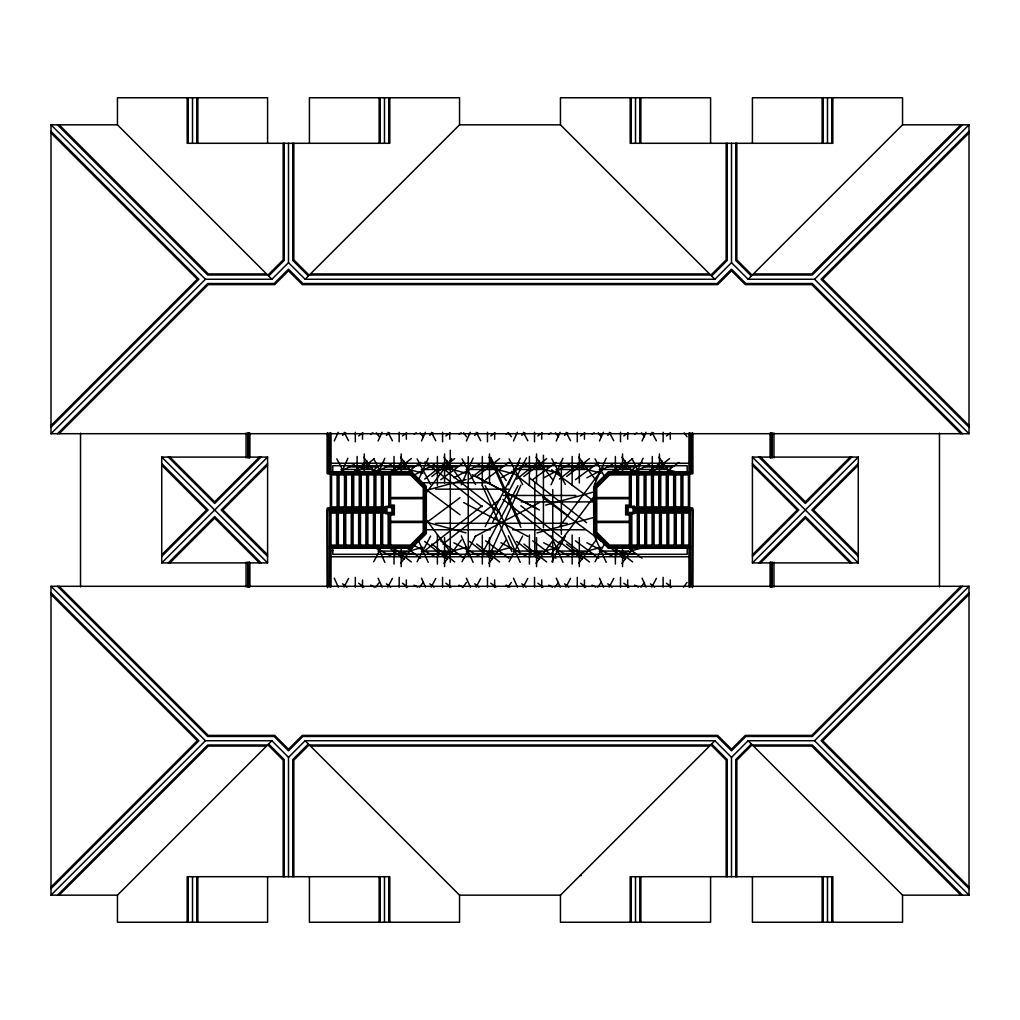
<?xml version="1.0" encoding="UTF-8"?>
<svg xmlns="http://www.w3.org/2000/svg" width="1020" height="1020" viewBox="0 0 1020 1020"><rect width="100%" height="100%" fill="white"/><g stroke="black" fill="none" stroke-linecap="round" stroke-linejoin="round"><path stroke-width="1.5" d="M334.279 440.984L338.156 432.327M341.164 473.318L347.922 458.235M378.114 440.984L381.99 432.327M378.089 473.318L384.833 458.235M421.489 440.984L425.365 432.327M418.468 480.012L428.209 458.235M466.408 440.984L470.284 432.327M461.269 484.755L473.127 458.235M513.481 440.984L517.357 432.327M508.33 484.755L520.2 458.235M491.206 551.463L520.863 485.163M556.244 440.984L560.107 432.327M551.093 484.755L562.963 458.235M599.467 440.984L603.343 432.327M594.316 484.755L606.186 458.235M642.077 440.984L645.94 432.327M636.352 473.318L643.097 458.235M344.008 587.074L348.585 578.417M373.728 561.739L381.505 546.988M387.855 587.074L392.419 578.417M417.103 561.739L430.644 536.048M431.231 587.074L435.795 578.417M462.022 561.739L475.562 536.048M485.112 526.741L518.989 462.493M492.673 522.138L526.537 457.891M484.054 549.984L517.931 485.724M476.149 587.074L480.713 578.417M509.082 561.739L522.635 536.048M523.209 587.074L527.774 578.417M551.845 561.739L565.399 536.048M565.972 587.074L570.537 578.417M595.068 561.739L604.605 543.647M609.195 587.074L613.76 578.417M651.805 587.074L656.37 578.417M426.028 493.106L451.796 458.541M375.717 587.163L379.274 582.394M400.605 563.32L415.102 543.864M419.551 587.163L423.109 582.394M443.981 563.32L461.346 540.026M462.927 587.163L466.484 582.394M488.899 563.32L506.251 540.026M507.845 587.163L511.402 582.394M559.865 526.091L603.279 467.848M535.959 563.32L553.324 540.026M551.246 553.924L594.405 496.039M554.918 587.163L558.475 582.394M578.722 563.32L596.088 540.026M597.682 587.163L601.239 582.394M621.945 563.32L633.853 547.345M640.904 587.163L644.461 582.394M683.515 587.163L687.059 582.394M51 425.557L197.293 279.263L51 132.982M51 427.189L198.925 279.263L51 131.35M271.881 279.263L117.453 124.835L51 124.835L51 433.704L205.441 279.263L271.881 279.263L288.494 262.663L288.494 143.297M57.515 433.704L207.685 283.534L274.138 283.534L288.494 269.178L302.863 283.534L717.136 283.534L731.506 269.178L745.862 283.534L812.315 283.534L962.485 433.704M59.147 433.704L208.246 284.606L274.699 284.606L288.494 270.797L302.302 284.606L717.697 284.606L731.506 270.797L745.301 284.606L811.754 284.606L960.853 433.704M267.814 275.196L283.165 259.845L283.165 143.297M268.63 276.012L284.223 260.406L284.223 143.297M288.494 262.663L305.108 279.263L459.548 124.835L560.452 124.835L714.893 279.263L731.506 262.663L731.506 143.297M161.746 554.765L206.524 510L161.746 465.235M259.437 457.087L214.659 501.853L169.894 457.087M161.746 556.397L208.144 510L161.746 463.603M261.069 457.087L214.659 503.485L168.262 457.087M161.746 562.912L267.584 457.087L267.584 562.912L161.746 562.912L161.746 457.087L267.584 457.087M168.262 562.912L214.659 516.515L261.069 562.912M267.584 463.603L221.187 510L267.584 556.397M169.894 562.912L214.659 518.147L259.437 562.912M267.584 465.235L222.806 510L267.584 554.765M51 887.018L197.293 740.737L51 594.443M51 888.649L198.925 740.737L51 592.811M271.881 740.737L117.453 895.165L51 895.165L205.441 740.737L271.881 740.737L288.494 757.337L288.494 876.703M57.515 895.165L207.685 744.995L267.623 744.995M59.147 895.165L208.246 746.066L266.551 746.066M411.073 546.605L424.779 532.899M423.058 535.487L425.149 533.396M418.238 541.174L424.906 534.518M710.812 275.196L726.163 259.845L726.163 143.297M711.628 276.012L727.234 260.406L727.234 143.297M731.506 262.663L748.119 279.263L902.547 124.835L969 124.835L969 433.704L51 433.704M288.494 757.337L305.108 740.737L714.893 740.737L731.506 757.337L731.506 876.703M308.371 743.988L292.765 759.594L292.765 876.703M309.188 744.804L293.837 760.155L293.837 876.703M595.093 485.482L601.762 478.826M594.851 486.604L596.942 484.513M595.221 487.101L608.927 473.395M960.853 124.835L811.754 273.934L753.448 273.934M962.485 124.835L812.315 275.005L752.377 275.005M748.119 279.263L814.559 279.263L969 124.835M969 131.35L821.074 279.263L969 427.189M969 132.982L822.706 279.263L969 425.557M752.416 554.765L797.194 510L752.416 465.235M850.106 457.087L805.341 501.853L760.563 457.087M752.416 556.397L798.813 510L752.416 463.603M851.738 457.087L805.341 503.485L758.931 457.087M752.416 562.912L858.253 457.087L858.253 562.912L752.416 562.912L752.416 457.087L858.253 457.087M758.931 562.912L805.341 516.515L851.738 562.912M858.253 463.603L811.856 510L858.253 556.397M760.563 562.912L805.341 518.147L850.106 562.912M858.253 465.235L813.475 510L858.253 554.765M305.108 740.737L459.548 895.165L560.452 895.165L714.893 740.737M731.506 757.337L748.119 740.737L814.559 740.737L969 586.296L969 895.165L902.547 895.165L748.119 740.737M751.37 743.988L735.777 759.594L735.777 876.703M752.186 744.804L736.835 760.155L736.835 876.703M960.853 586.296L811.754 735.394L745.301 735.394L731.506 749.203L717.697 735.394L302.302 735.394L288.494 749.203L274.699 735.394L208.246 735.394L59.147 586.296M962.485 586.296L812.315 736.465L745.862 736.465L731.506 750.822L717.136 736.465L302.863 736.465L288.494 750.822L274.138 736.465L207.685 736.465L57.515 586.296M969 592.811L821.074 740.737L969 888.649M969 594.443L822.706 740.737L969 887.018M342.58 435.323L345.716 432.862M386.414 435.323L389.563 432.862M352.231 472.923L367.213 461.167M356.567 472.566L374.391 458.592M429.79 435.323L432.939 432.862M389.143 472.923L404.137 461.167M393.49 472.566L411.302 458.592M474.708 435.323L477.857 432.862M424.651 479.094L447.512 461.167M431.817 476.518L454.678 458.592M521.781 435.323L524.917 432.862M469.57 479.094L492.43 461.167M476.735 476.518L499.596 458.592M564.544 435.323L567.681 432.862M425.034 550.558L482.192 505.741M516.63 479.094L539.491 461.167M523.808 476.518L546.669 458.592M442.96 544.106L500.119 499.29M607.767 435.323L610.903 432.862M559.394 479.094L582.254 461.167M566.559 476.518L589.433 458.592M650.377 435.323L653.514 432.862M610.495 472.923L625.477 461.167M614.831 472.566L632.655 458.592M647.407 472.923L662.401 461.167M651.755 472.566L669.566 458.592M358.632 435.961L362.814 432.837M402.466 435.961L406.648 432.837M369.214 473.165L383.698 462.379M445.842 435.961L450.024 432.837M406.126 473.165L420.61 462.379M490.76 435.961L494.942 432.837M440.704 479.731L463.998 462.379M537.833 435.961L542.015 432.837M425.429 523.464L459.994 497.696M485.609 479.731L508.903 462.379M580.584 435.961L584.779 432.837M532.682 479.731L555.976 462.379M623.819 435.961L628.001 432.837M575.446 479.731L598.74 462.379M666.417 435.961L670.612 432.837M627.478 473.165L641.962 462.379M664.39 473.165L678.874 462.379M370.706 434.023L372.95 432.85M338.359 472.681L354.335 464.253M414.082 434.023L416.326 432.85M375.283 472.681L391.259 464.253M459 434.023L461.244 432.85M414.604 474.81L434.635 464.253M506.06 434.023L508.304 432.85M453.849 477.806L479.553 464.253M548.824 434.023L551.068 432.85M500.922 477.806L526.626 464.253M592.046 434.023L594.29 432.85M543.685 477.806L569.377 464.253M634.657 434.023L636.901 432.85M475.154 536.405L539.401 502.528M586.908 477.806L612.612 464.253M633.547 472.681L649.523 464.253M426.194 490.378L466.089 479.54M545.572 505.091L593.908 491.946M394.88 554.918L422.917 547.306M438.256 554.918L466.293 547.306M536.953 532.924L593.933 517.446M483.174 554.918L511.211 547.306M530.247 554.918L558.284 547.306M573.01 554.918L601.048 547.306M616.233 554.918L644.27 547.306M266.551 273.934L208.246 273.934L59.147 124.835M310.45 273.934L709.55 273.934M267.623 275.005L207.685 275.005L57.515 124.835M309.379 275.005L710.621 275.005M305.108 279.263L714.893 279.263M330.34 463.233L689.66 463.233M348.202 466.918L377.26 466.918M385.126 466.918L414.171 466.918M428.502 466.918L457.559 466.918M473.42 466.918L502.465 466.918M520.481 466.918L549.538 466.918M563.244 466.918L592.301 466.918M606.466 466.918L635.524 466.918M643.39 466.918L672.435 466.918M341.037 469.493L370.094 469.493M377.948 469.493L407.005 469.493M421.336 469.493L450.381 469.493M466.242 469.493L495.299 469.493M513.315 469.493L542.372 469.493M556.078 469.493L585.136 469.493M599.301 469.493L628.358 469.493M636.212 469.493L665.269 469.493M328.797 471.852L411.71 471.852L426.322 486.476L426.322 533.524L411.71 548.148L329.46 548.148M691.203 471.852L608.29 471.852L593.678 486.476L593.678 533.524L608.29 548.148L690.54 548.148M328.797 472.158L392.483 472.158M627.517 472.158L691.203 472.158M360.8 472.77L328.797 473.395M362.023 472.77L391.246 472.77M394.332 472.77L410.346 472.77M609.654 472.77L625.668 472.77M628.753 472.77L657.976 472.77M659.2 472.77L691.203 473.395M392.483 473.395L327.573 473.395L327.573 432.939M411.583 473.395L393.095 473.395L393.095 472.158L411.583 472.158L411.583 473.025M608.417 473.395L626.905 473.395L626.905 472.158L608.417 472.158L608.417 473.025M627.517 473.395L692.427 473.395L692.427 432.939M337.11 474.925L331.564 474.925L331.564 506.927L337.11 506.927M344.492 474.925L338.946 474.925L338.946 506.927L344.492 506.927M351.875 474.925L346.341 474.925L346.341 506.927L351.875 506.927M359.257 474.925L353.723 474.925L353.723 506.927L359.257 506.927M366.639 474.925L361.106 474.925L361.106 506.927L366.639 506.927M374.021 474.925L368.488 474.925L368.488 506.927L374.021 506.927M381.403 474.925L375.87 474.925L375.87 506.927L381.403 506.927M388.786 474.925L383.252 474.925L383.252 506.927L385.713 506.927M631.214 474.925L636.748 474.925L636.748 506.927L634.287 506.927M638.596 474.925L644.13 474.925L644.13 506.927L638.596 506.927M645.979 474.925L651.512 474.925L651.512 506.927L645.979 506.927M653.361 474.925L658.894 474.925L658.894 506.927L653.361 506.927M660.743 474.925L666.277 474.925L666.277 506.927L660.743 506.927M668.125 474.925L673.659 474.925L673.659 506.927L668.125 506.927M675.508 474.925L681.054 474.925L681.054 506.927L675.508 506.927M682.89 474.925L688.436 474.925L688.436 506.927L682.89 506.927M422.216 482.715L490.492 482.715M435.782 489.166L508.406 489.166M503.242 495.465L575.879 495.465M521.169 501.904L593.806 501.904M385.713 508.151L327.267 508.151L327.267 586.895M634.287 508.151L692.733 508.151L692.733 586.895M385.713 508.457L327.573 508.457L327.573 509.694M634.287 508.457L692.427 508.457L692.427 509.694M328.797 509.694L385.713 509.694M634.287 509.694L691.203 509.694M327.267 510L327.573 587.698M328.797 510L385.713 510M634.287 510L691.203 510M692.733 510L692.427 587.698M330.034 511.543L385.713 511.543M634.287 511.543L689.966 511.543M329.434 511.849L385.713 511.849M634.287 511.849L690.565 511.849M330.952 513.073L336.485 513.073L336.485 545.075L330.952 545.075M338.334 513.073L343.88 513.073L343.88 545.075L338.334 545.075M345.716 513.073L351.262 513.073L351.262 545.075L345.716 545.075M353.098 513.073L358.645 513.073L358.645 545.075L353.098 545.075M360.481 513.073L366.027 513.073L366.027 545.075L360.481 545.075M367.876 513.073L373.409 513.073L373.409 545.075L367.876 545.075M375.258 513.073L380.791 513.073L380.791 545.075L375.258 545.075M382.64 513.073L385.713 513.073M634.287 513.073L637.36 513.073M644.742 513.073L639.208 513.073L639.208 545.075L644.742 545.075M652.124 513.073L646.591 513.073L646.591 545.075L652.124 545.075M659.519 513.073L653.973 513.073L653.973 545.075L659.519 545.075M666.901 513.073L661.355 513.073L661.355 545.075L666.901 545.075M674.284 513.073L668.737 513.073L668.737 545.075L674.284 545.075M681.666 513.073L676.12 513.073L676.12 545.075L681.666 545.075M689.048 513.073L683.515 513.073L683.515 545.075L689.048 545.075M390.634 514.922L394.332 514.922L394.332 505.078L390.634 505.078L390.634 498.716L423.249 498.716L423.249 521.284L390.634 521.284M629.365 514.922L625.668 514.922L625.668 505.078L629.365 505.078L629.365 498.716L596.751 498.716L596.751 521.284L629.365 521.284M390.634 522.508L423.249 522.508L423.249 532.261L410.435 545.075L390.634 545.075M629.365 522.508L596.751 522.508L596.751 532.261L609.565 545.075L629.365 545.075M435.782 523.298L567.26 523.298M426.475 529.75L490.492 529.75M512.55 529.75L585.187 529.75M382.64 545.075L388.174 545.075L388.174 513.697M637.36 545.075L631.826 545.075L631.826 513.697M329.46 546.299L410.945 546.299L424.473 532.771L424.473 487.228L410.945 473.701L327.267 473.701L327.267 433.015M690.54 546.299L609.055 546.299L595.527 532.771L595.527 487.228L609.055 473.701L692.733 473.701L692.733 433.015M330.034 546.605L389.411 546.605M411.583 546.605L389.716 546.605L389.716 547.842L411.583 547.842L411.583 546.975M608.417 546.605L630.283 546.605L630.283 547.842L608.417 547.842L608.417 546.975M630.589 546.605L689.966 546.605M330.034 547.23L357.714 547.23M358.951 547.23L388.174 547.23M390.94 547.23L410.346 547.23M609.654 547.23L629.059 547.23M631.826 547.23L661.049 547.23M662.286 547.23L689.966 547.23M330.034 547.842L389.411 547.842M630.589 547.842L689.966 547.842M332.15 550.609L332.8 550.609M377.948 551.081L407.005 551.081M421.336 551.081L450.381 551.081M466.242 551.081L495.299 551.081M513.315 551.081L542.372 551.081M556.078 551.081L585.136 551.081M599.301 551.081L628.358 551.081M385.126 553.656L414.171 553.656M428.502 553.656L457.559 553.656M473.42 553.656L502.465 553.656M520.481 553.656L549.538 553.656M563.244 553.656L592.301 553.656M606.466 553.656L635.524 553.656M330.34 556.767L689.66 556.767M51 895.165L51 586.296L969 586.296M309.379 744.995L710.621 744.995M752.377 744.995L812.315 744.995L962.485 895.165M310.45 746.066L709.55 746.066M753.448 746.066L811.754 746.066L960.853 895.165M580.138 875.479L581.375 875.479M653.144 465.643L679.919 472.923M616.233 465.643L643.008 472.923M573.01 465.643L601.048 473.267M530.247 465.643L558.284 473.267M483.174 465.643L511.211 473.267M438.256 465.643L466.293 473.267M394.88 465.643L422.917 473.267M357.969 465.643L384.744 472.923M426.194 522.087L466.089 532.924M475.154 476.059L539.401 509.936M472.26 474.695L536.507 508.572M586.908 542.767L612.612 556.321M634.657 585.136L638.354 587.074M543.685 542.767L569.377 556.321M463.641 502.528L527.888 536.405M592.046 585.136L595.744 587.074M500.922 542.767L526.626 556.321M548.824 585.136L552.521 587.074M453.849 542.767L479.553 556.321M506.06 585.136L509.758 587.074M413.253 545.05L434.635 556.321M459 585.136L462.685 587.074M373.945 547.192L391.259 556.321M414.082 585.136L417.767 587.074M370.706 585.136L374.391 587.074M551.667 469.85L594.252 501.598M627.478 547.396L641.962 558.195M666.417 583.198L671.568 587.035M543.048 497.696L601.29 541.097M575.446 540.829L598.74 558.195M623.819 583.198L628.957 587.035M532.682 540.829L555.976 558.195M580.584 583.198L585.735 587.035M401.765 471.367L403.066 472.336M425.429 489.001L459.994 514.769M485.609 540.829L508.903 558.195M537.833 583.198L542.971 587.035M440.704 540.829L463.998 558.195M490.76 583.198L495.898 587.035M406.126 547.396L420.61 558.195M445.842 583.198L450.98 587.035M402.466 583.198L407.605 587.035M358.632 583.198L363.77 587.035M529.457 477.895L586.615 522.712M613.632 547.064L632.655 561.969M610.075 547.319L625.477 559.394M511.543 471.444L568.701 516.26M650.377 583.835L654.623 587.163M520.85 505.741L578.008 550.558M566.559 544.042L589.433 561.969M559.394 541.467L582.254 559.394M502.924 499.29L560.082 544.106M607.767 583.835L612.013 587.163M442.96 468.371L500.119 513.188M425.034 461.92L482.192 506.736M523.808 544.042L546.669 561.969M516.63 541.467L539.491 559.394M564.544 583.835L568.79 587.163M476.735 544.042L499.596 561.969M469.57 541.467L492.43 559.394M521.781 583.835L526.027 587.163M431.817 544.042L454.678 561.969M424.651 541.467L447.512 559.394M474.708 583.835L478.954 587.163M392.279 547.064L411.302 561.969M388.735 547.319L404.137 559.394M429.79 583.835L434.036 587.163M386.414 583.835L390.66 587.163M342.58 583.835L346.825 587.163M814.559 279.263L969 433.704M752.186 275.196L736.835 259.845L736.835 143.297M751.37 276.012L735.777 260.406L735.777 143.297M752.416 457.087L858.253 562.912M814.559 740.737L969 895.165M595.221 532.899L608.927 546.605M594.851 533.396L596.942 535.487M595.093 534.518L601.762 541.174M309.188 275.196L293.837 259.845L293.837 143.297M308.371 276.012L292.765 260.406L292.765 143.297M711.628 743.988L727.234 759.594L727.234 876.703M710.812 744.804L726.163 760.155L726.163 876.703M418.238 478.826L424.906 485.482M423.058 484.513L425.149 486.604M411.073 473.395L424.779 487.101M51 124.835L205.441 279.263M161.746 457.087L267.584 562.912M268.63 743.988L284.223 759.594L284.223 876.703M267.814 744.804L283.165 760.155L283.165 876.703M51 586.296L205.441 740.737M684.127 432.824L687.059 436.764M641.516 432.824L644.461 436.764M658.869 457.24L670.778 473.216M621.945 457.24L633.853 473.216M598.294 432.824L601.239 436.764M578.722 457.24L596.088 480.535M555.53 432.824L558.475 436.764M535.959 457.24L553.324 480.535M508.47 432.824L511.402 436.764M488.899 457.24L506.251 480.535M463.552 432.824L466.484 436.764M443.981 457.24L461.346 480.535M420.176 432.824L423.109 436.764M400.605 457.24L413.98 475.192M376.329 432.824L379.274 436.764M426.028 519.358L451.796 553.924M363.681 457.24L375.589 473.216M651.946 432.365L656.37 440.755M631.992 458.821L639.693 473.446M609.348 432.365L613.76 440.755M595.068 458.821L604.605 476.914M566.125 432.365L570.537 440.755M551.845 458.821L565.399 484.525M523.362 432.365L527.774 440.755M509.082 458.821L522.635 484.525M476.289 432.365L480.713 440.755M485.112 485.724L518.989 549.984M462.022 458.821L475.562 484.525M431.371 432.365L435.795 440.755M417.103 458.821L430.644 484.525M387.995 432.365L392.419 440.755M373.728 458.821L381.429 473.446M344.161 432.365L348.585 440.755M336.804 458.821L344.518 473.446M642.077 578.187L646.068 587.125M594.316 535.819L606.186 562.339M599.467 578.187L603.47 587.125M551.093 535.819L562.963 562.339M556.244 578.187L560.235 587.125M490.798 457.317L520.455 523.617M491.206 461.014L520.863 527.314M508.33 535.819L520.2 562.339M482.179 485.163L511.836 551.463M513.481 578.187L517.484 587.125M461.269 535.819L473.127 562.339M466.408 578.187L470.411 587.125M418.468 540.562L428.209 562.339M421.489 578.187L425.493 587.125M378.025 547.115L384.833 562.339M378.114 578.187L382.117 587.125M334.279 578.187L338.283 587.125M939.471 433.194L939.471 586.806M902.547 124.835L902.547 97.767L752.416 97.767L752.416 143.297M902.547 895.165L902.547 922.233L752.416 922.233L752.416 876.703M832.817 97.767L832.817 143.297L630.181 143.297L630.181 97.767M832.817 922.233L832.817 876.703L630.181 876.703L630.181 922.233M831.759 97.767L831.759 143.297M831.759 876.703L831.759 922.233M827.488 97.767L827.488 143.297M827.488 876.703L827.488 922.233M823.216 97.767L823.216 143.297M823.216 876.703L823.216 922.233M822.145 97.767L822.145 143.297M822.145 876.703L822.145 922.233M773.95 432.939L773.95 457.84M773.95 562.16L773.95 587.061M772.115 432.939L772.115 457.84M772.115 562.16L772.115 587.061M771.808 432.939L771.808 457.84M771.808 562.16L771.808 587.061M770.572 432.939L770.572 457.84M770.572 562.16L770.572 587.061M770.266 432.939L770.266 457.84M770.266 562.16L770.266 587.061M710.583 143.297L710.583 97.767L560.452 97.767L560.452 124.835M710.583 876.703L710.583 922.233L560.452 922.233L560.452 895.165M690.897 432.939L690.897 471.852M690.897 510L690.897 586.933M689.66 432.939L689.66 472.783M689.66 473.701L689.66 508.151M689.66 509.209L689.66 587.061M689.048 432.939L689.048 471.852M689.048 510L689.048 587.061M687.199 472.031L687.199 465.694L332.8 465.694L332.8 473.446M687.199 548.148L687.199 554.306L332.8 554.306L332.8 548.148M682.89 473.701L682.89 508.151M682.89 511.849L682.89 546.299M682.278 471.852L682.278 473.701M682.278 509.082L682.278 510M681.666 473.701L681.666 508.151M681.666 511.849L681.666 546.299M681.538 472.158L681.538 473.395M681.054 471.852L681.054 473.701M681.054 508.151L681.054 510M675.508 473.701L675.508 508.151M675.508 511.849L675.508 546.299M674.896 511.849L674.896 546.299M674.284 473.701L674.284 508.151M674.284 511.849L674.284 546.299M670.293 432.799L670.293 439.212M670.293 579.947L670.293 587.533M668.125 473.701L668.125 508.151M668.125 511.849L668.125 546.299M667.513 473.701L667.513 508.151M666.901 473.701L666.901 508.151M666.901 511.849L666.901 546.299M663.127 432.314L663.127 441.787M663.127 577.371L663.127 587.163M662.286 546.605L662.286 547.842M661.049 546.605L661.049 547.842M660.743 473.701L660.743 508.151M660.743 511.849L660.743 546.299M660.131 473.701L660.131 508.151M659.456 453.938L659.456 472.974M659.519 473.701L659.519 508.151M659.519 511.849L659.519 546.299M659.2 472.158L659.2 473.395M657.976 472.158L657.976 473.395M653.361 473.701L653.361 508.151M653.361 511.849L653.361 546.299M652.29 456.514L652.29 473.191M652.124 473.701L652.124 508.151M652.124 511.849L652.124 546.299M645.979 473.701L645.979 508.151M645.979 511.849L645.979 546.299M645.367 511.849L645.367 546.299M644.742 473.701L644.742 508.151M644.742 511.849L644.742 546.299M640.853 97.767L640.853 143.297M640.853 876.703L640.853 922.233M639.782 97.767L639.782 143.297M639.782 876.703L639.782 922.233M638.596 473.701L638.596 508.151M638.596 511.849L638.596 546.299M637.984 473.701L637.984 508.151M637.36 473.701L637.36 508.151M637.36 511.849L637.36 546.299M635.524 97.767L635.524 143.297M635.524 876.703L635.524 922.233M631.826 546.299L631.826 548.148M631.252 97.767L631.252 143.297M631.214 473.701L631.214 506.303M631.252 876.703L631.252 922.233M630.589 473.701L630.589 506.303M630.589 513.697L630.589 548.148M629.977 473.701L629.977 506.303M629.365 513.697L629.365 546.299M629.059 546.605L629.059 547.842M628.753 472.158L628.753 473.395M627.683 432.799L627.683 439.212M627.683 579.947L627.683 587.533M627.517 471.852L627.517 473.701M627.211 471.852L627.211 473.701M625.668 472.158L625.668 473.395M623.207 471.852L623.207 473.701M622.544 453.938L622.544 472.974M622.544 547.064L622.544 566.635M620.517 432.314L620.517 441.787M620.517 577.371L620.517 587.163M615.379 456.514L615.379 473.191M615.379 547.37L615.379 564.06M609.654 472.158L609.654 473.395M609.654 546.605L609.654 547.842M595.221 486.604L595.221 533.396M593.984 486.604L593.984 533.396M584.46 432.799L584.46 439.212M584.46 579.947L584.46 587.533M579.322 453.938L579.322 482.983M579.322 537.578L579.322 566.635M577.294 432.314L577.294 441.787M577.294 577.371L577.294 587.163M572.156 456.514L572.156 485.571M572.156 535.003L572.156 564.06M561.357 461.728L561.357 534.365M552.738 489.562L552.738 562.198M543.431 455.277L543.431 527.914M541.709 432.799L541.709 439.212M541.709 579.947L541.709 587.533M536.558 453.938L536.558 482.983M536.558 537.578L536.558 566.635M534.811 483.123L534.811 555.747M534.531 432.314L534.531 441.787M534.531 577.371L534.531 587.163M529.393 456.514L529.393 485.571M529.393 535.003L529.393 564.06M494.636 432.799L494.636 439.212M494.636 579.947L494.636 587.533M489.485 453.938L489.485 482.983M489.485 537.578L489.485 566.635M487.471 432.314L487.471 441.787M487.471 577.371L487.471 587.163M482.32 456.514L482.32 485.571M482.32 535.003L482.32 564.06M468.231 456.718L468.231 555.747M459.548 124.835L459.548 97.767L309.417 97.767L309.417 143.297M459.548 895.165L459.548 922.233L309.417 922.233L309.417 876.703M450.304 450.266L450.304 562.198M449.718 432.799L449.718 439.212M449.718 579.947L449.718 587.533M444.58 453.938L444.58 482.983M444.58 537.578L444.58 566.635M442.553 432.314L442.553 441.787M442.553 577.371L442.553 587.163M437.401 456.514L437.401 485.571M437.401 535.003L437.401 564.06M426.016 486.604L426.016 533.396M424.779 486.604L424.779 533.396M410.346 472.158L410.346 473.395M410.346 546.605L410.346 547.842M406.342 432.799L406.342 439.212M406.342 579.947L406.342 587.533M401.192 453.938L401.192 472.974M401.192 547.064L401.192 566.635M399.177 432.314L399.177 441.787M399.177 577.371L399.177 587.163M396.793 471.852L396.793 473.701M394.332 472.158L394.332 473.395M394.026 456.514L394.026 473.191M394.026 547.37L394.026 564.06M392.789 471.852L392.789 473.701M392.483 471.852L392.483 473.701M391.246 472.158L391.246 473.395M390.94 546.605L390.94 547.842M390.634 513.697L390.634 546.299M390.022 473.701L390.022 506.303M389.818 97.767L389.818 143.297L187.183 143.297L187.183 97.767M389.818 922.233L389.818 876.703L187.183 876.703L187.183 922.233M389.411 473.701L389.411 506.303M389.411 513.697L389.411 548.148M388.747 97.767L388.747 143.297M388.786 473.701L388.786 506.303M388.747 876.703L388.747 922.233M388.174 546.299L388.174 548.148M384.476 97.767L384.476 143.297M384.476 876.703L384.476 922.233M382.64 473.701L382.64 508.151M382.64 511.849L382.64 546.299M382.015 473.701L382.015 508.151M381.403 473.701L381.403 508.151M381.403 511.849L381.403 546.299M380.218 97.767L380.218 143.297M380.218 876.703L380.218 922.233M379.147 97.767L379.147 143.297M379.147 876.703L379.147 922.233M375.258 473.701L375.258 508.151M375.258 511.849L375.258 546.299M374.633 511.849L374.633 546.299M374.021 473.701L374.021 508.151M374.021 511.849L374.021 546.299M367.876 473.701L367.876 508.151M367.876 511.849L367.876 546.299M366.639 473.701L366.639 508.151M366.639 511.849L366.639 546.299M364.28 453.938L364.28 472.974M362.508 432.799L362.508 439.212M362.508 579.947L362.508 587.533M362.023 472.158L362.023 473.395M360.8 472.158L360.8 473.395M360.481 473.701L360.481 508.151M360.481 511.849L360.481 546.299M359.869 473.701L359.869 508.151M359.257 473.701L359.257 508.151M359.257 511.849L359.257 546.299M358.951 546.605L358.951 547.842M357.714 546.605L357.714 547.842M357.115 456.514L357.115 473.191M355.33 432.314L355.33 441.787M355.33 577.371L355.33 587.163M353.098 473.701L353.098 508.151M353.098 511.849L353.098 546.299M352.486 473.701L352.486 508.151M351.875 473.701L351.875 508.151M351.875 511.849L351.875 546.299M345.716 473.701L345.716 508.151M345.716 511.849L345.716 546.299M345.104 511.849L345.104 546.299M344.492 473.701L344.492 508.151M344.492 511.849L344.492 546.299M338.946 471.852L338.946 473.701M338.946 508.151L338.946 510M338.627 471.852L338.627 473.701M338.334 473.701L338.334 508.151M338.334 511.849L338.334 546.299M337.722 471.852L337.722 473.701M337.722 509.082L337.722 510M337.11 473.701L337.11 508.151M337.11 511.849L337.11 546.299M330.952 432.939L330.952 471.852M330.952 510L330.952 587.061M330.34 432.939L330.34 472.783M330.34 473.701L330.34 508.151M330.34 509.209L330.34 587.061M329.103 432.939L329.103 471.852M329.103 510L329.103 586.933M267.584 143.297L267.584 97.767L117.453 97.767L117.453 124.835M267.584 876.703L267.584 922.233L117.453 922.233L117.453 895.165M249.734 432.939L249.734 457.84M249.734 562.16L249.734 587.061M249.428 432.939L249.428 457.84M249.428 562.16L249.428 587.061M248.191 432.939L248.191 457.84M248.191 562.16L248.191 587.061M247.885 432.939L247.885 457.84M247.885 562.16L247.885 587.061M246.049 432.939L246.049 457.84M246.049 562.16L246.049 587.061M197.855 97.767L197.855 143.297M197.855 876.703L197.855 922.233M196.784 97.767L196.784 143.297M196.784 876.703L196.784 922.233M192.512 97.767L192.512 143.297M192.512 876.703L192.512 922.233M188.241 97.767L188.241 143.297M188.241 876.703L188.241 922.233M80.529 433.194L80.529 586.806M609.565 474.925L596.751 487.738L596.751 497.492L629.365 497.492L629.365 474.925L609.565 474.925M410.435 474.925L390.634 474.925L390.634 497.492L423.249 497.492L423.249 487.738L410.435 474.925M393.095 506.303L385.713 506.303L385.713 513.697L393.095 513.697L393.095 506.303M634.287 506.303L626.905 506.303L626.905 513.697L634.287 513.697L634.287 506.303M391.871 507.539L386.95 507.539L386.95 512.461L391.871 512.461L391.871 507.539M633.05 507.539L628.129 507.539L628.129 512.461L633.05 512.461L633.05 507.539"/></g></svg>
